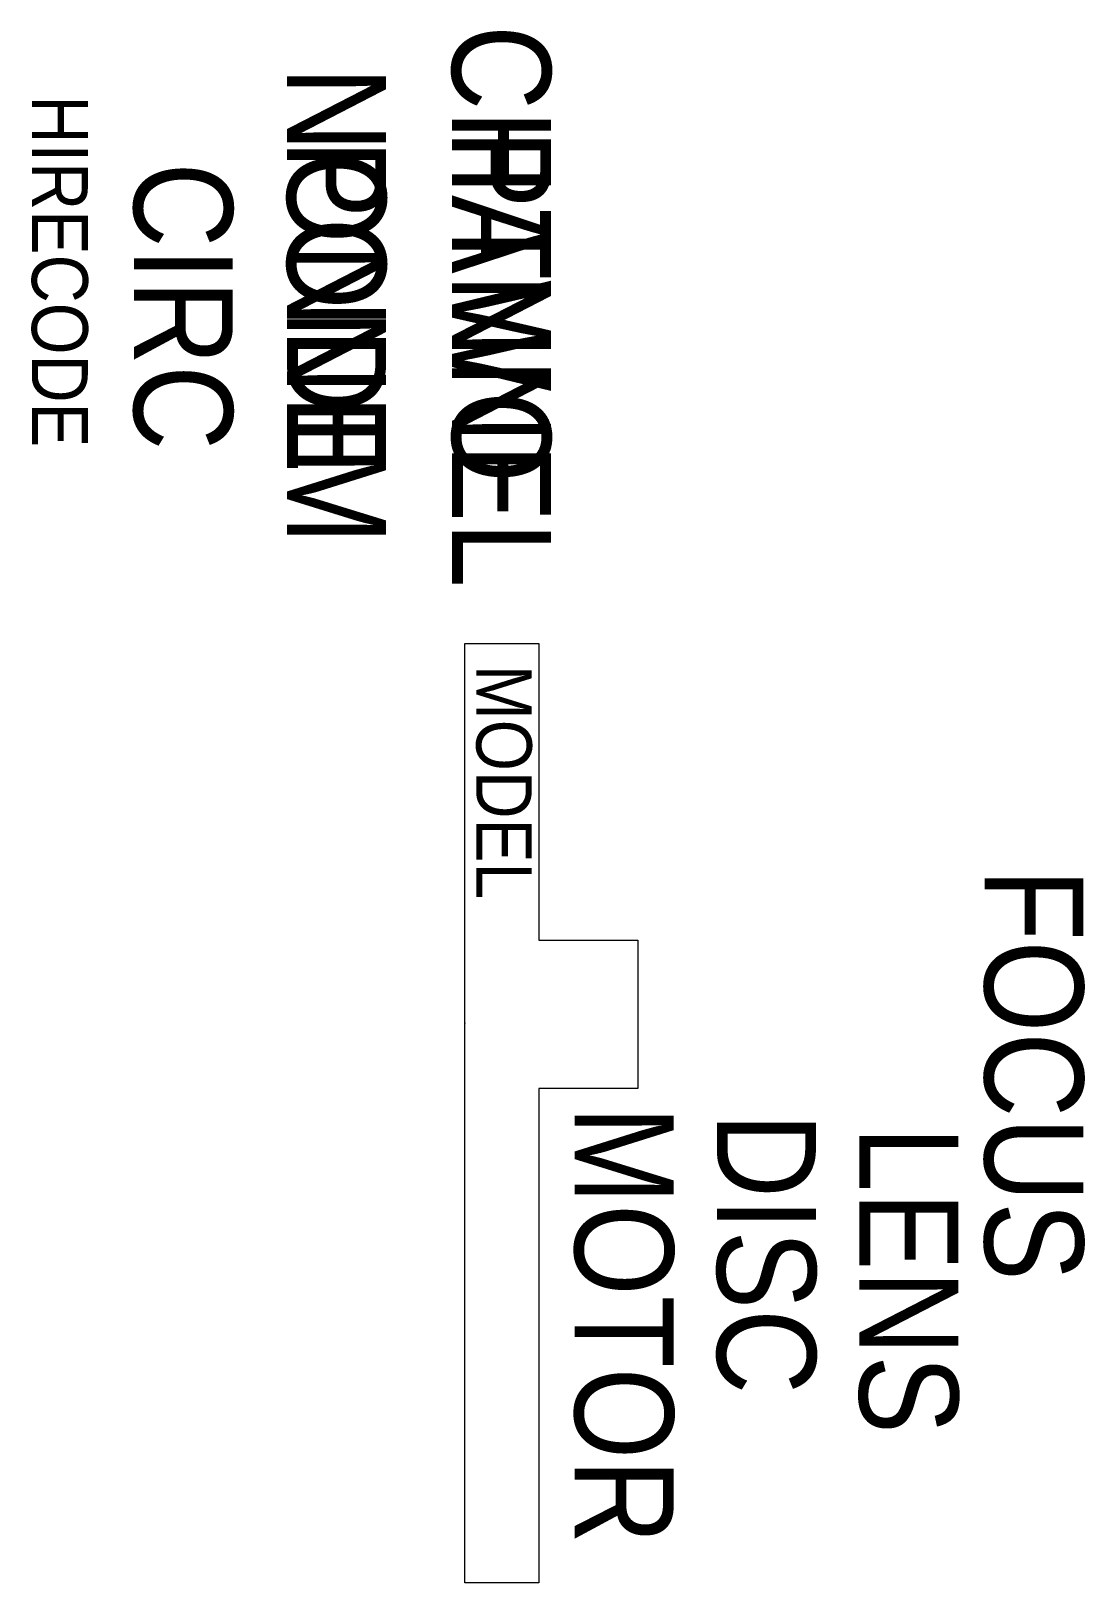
# Model space of a CAD drawing. Extents: x 4343 to 4876, y 373 to 1157.
import ezdxf
from ezdxf.enums import TextEntityAlignment as Align

# ---------------------------------------------------------------- set-up
doc = ezdxf.new("R2010")
doc.units = 0
doc.header["$MEASUREMENT"] = 0
for name, color, linetype in [('CHANNEL', 3, 'CONTINUOUS'), ('CIRC', 6, 'CONTINUOUS'), ('DIMMER', 4, 'CONTINUOUS'), ('FOCUS', 30, 'CONTINUOUS'), ('GEL', 1, 'CONTINUOUS'), ('LANTERNS', 4, 'CONTINUOUS'), ('MODEL', 6, 'CONTINUOUS'), ('PATCH', 5, 'CONTINUOUS')]:
    doc.layers.add(name, color=color, linetype=linetype)

msp = doc.modelspace()

# ---------------------------------------------------------------- linework, layer by layer
at = {"layer": 'LANTERNS', "color": 0}
msp.add_lwpolyline([(4599.93, 372.67), (4562.43, 372.67), (4562.43, 847.67), (4599.93, 847.67), (4599.93, 697.67), (4649.93, 697.67), (4649.93, 622.67), (4599.93, 622.67)], close=True, dxfattribs=at)
msp.add_point((4562.43, 655.7), dxfattribs=at)

# ---------------------------------------------------------------- texts
at = {"layer": 'CHANNEL', "width": 0.89}
msp.add_attdef('CHANNEL', text='', height=50, rotation=270, dxfattribs=at).set_placement((4555.99, 1018.05), align=Align.CENTER)
at = {"layer": 'CIRC', "width": 0.89}
msp.add_attdef('CIRC', text='', height=50, rotation=270, dxfattribs=at).set_placement((4395.19, 1018.05), align=Align.CENTER)
at = {"layer": 'DIMMER', "width": 0.89}
msp.add_attdef('NONDIM', text='', height=50, rotation=270, dxfattribs=at).set_placement((4472.66, 1018.47), align=Align.CENTER)
at = {"layer": 'FOCUS', "width": 0.89}
msp.add_attdef('FOCUS', text='', height=50, rotation=270, dxfattribs=at).set_placement((4825.14, 629.58), align=Align.CENTER)
at = {"layer": 'GEL', "width": 0.89}
for tag, p in [('MOTOR', (4618.01, 613.74)), ('DISC', (4689.94, 610.31)), ('LENS', (4761.87, 603.47))]:
    msp.add_attdef(tag, p, '', height=50, rotation=270, dxfattribs=at)
at = {"layer": 'LANTERNS', "color": 0, "width": 0.89, "flags": 1}
msp.add_attdef('HIRECODE', (4343.64, 1124.66), '', height=28.3, rotation=270, dxfattribs=at)
at = {"layer": 'MODEL', "width": 0.89}
msp.add_attdef('MODEL', text='VSFX', height=28, rotation=270, dxfattribs=at).set_placement((4568.3, 777.59), align=Align.CENTER)
at = {"layer": 'PATCH', "width": 0.89}
for tag, p in [('PTWO', (4555.99, 1018.05)), ('PONE', (4472.66, 1018.05))]:
    msp.add_attdef(tag, text='', height=50, rotation=270, dxfattribs=at).set_placement(p, align=Align.CENTER)

doc.saveas('drawing.dxf')
